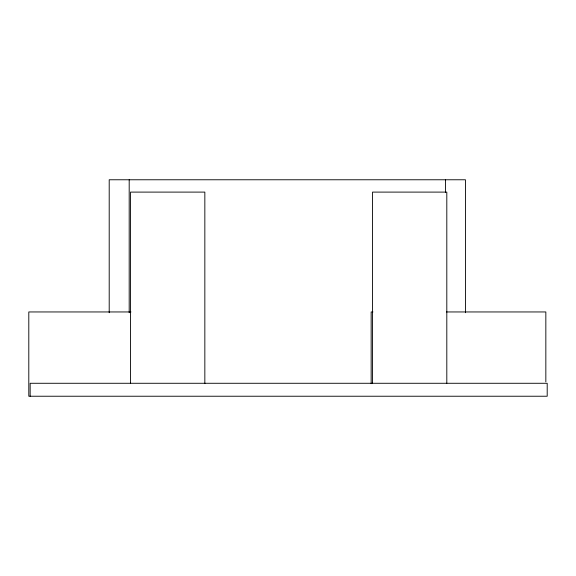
<?xml version="1.0" encoding="UTF-8"?>
<svg xmlns="http://www.w3.org/2000/svg" width="576" height="576" viewBox="0 0 576 576"><rect width="100%" height="100%" fill="white"/><g stroke="black" fill="none" stroke-linecap="round" stroke-linejoin="round"><path stroke-width="0.86" d="M130.982 311.954L28.8 311.954L28.8 396.23L547.2 396.23L547.2 383.278L30.161 383.278L30.161 396.23M372.953 311.954L371.16 311.954L371.16 383.674M446.479 311.954L545.839 311.954L545.839 381.866M465.437 312.71L465.437 179.77L109.202 179.77L109.202 312.71M446.81 383.278L446.81 192.103L372.521 192.103L372.521 383.638M445.442 179.77L445.442 192.362M204.84 383.638L204.84 192.103L130.558 192.103L130.558 383.278M129.19 179.77L129.19 312.696"/></g></svg>
